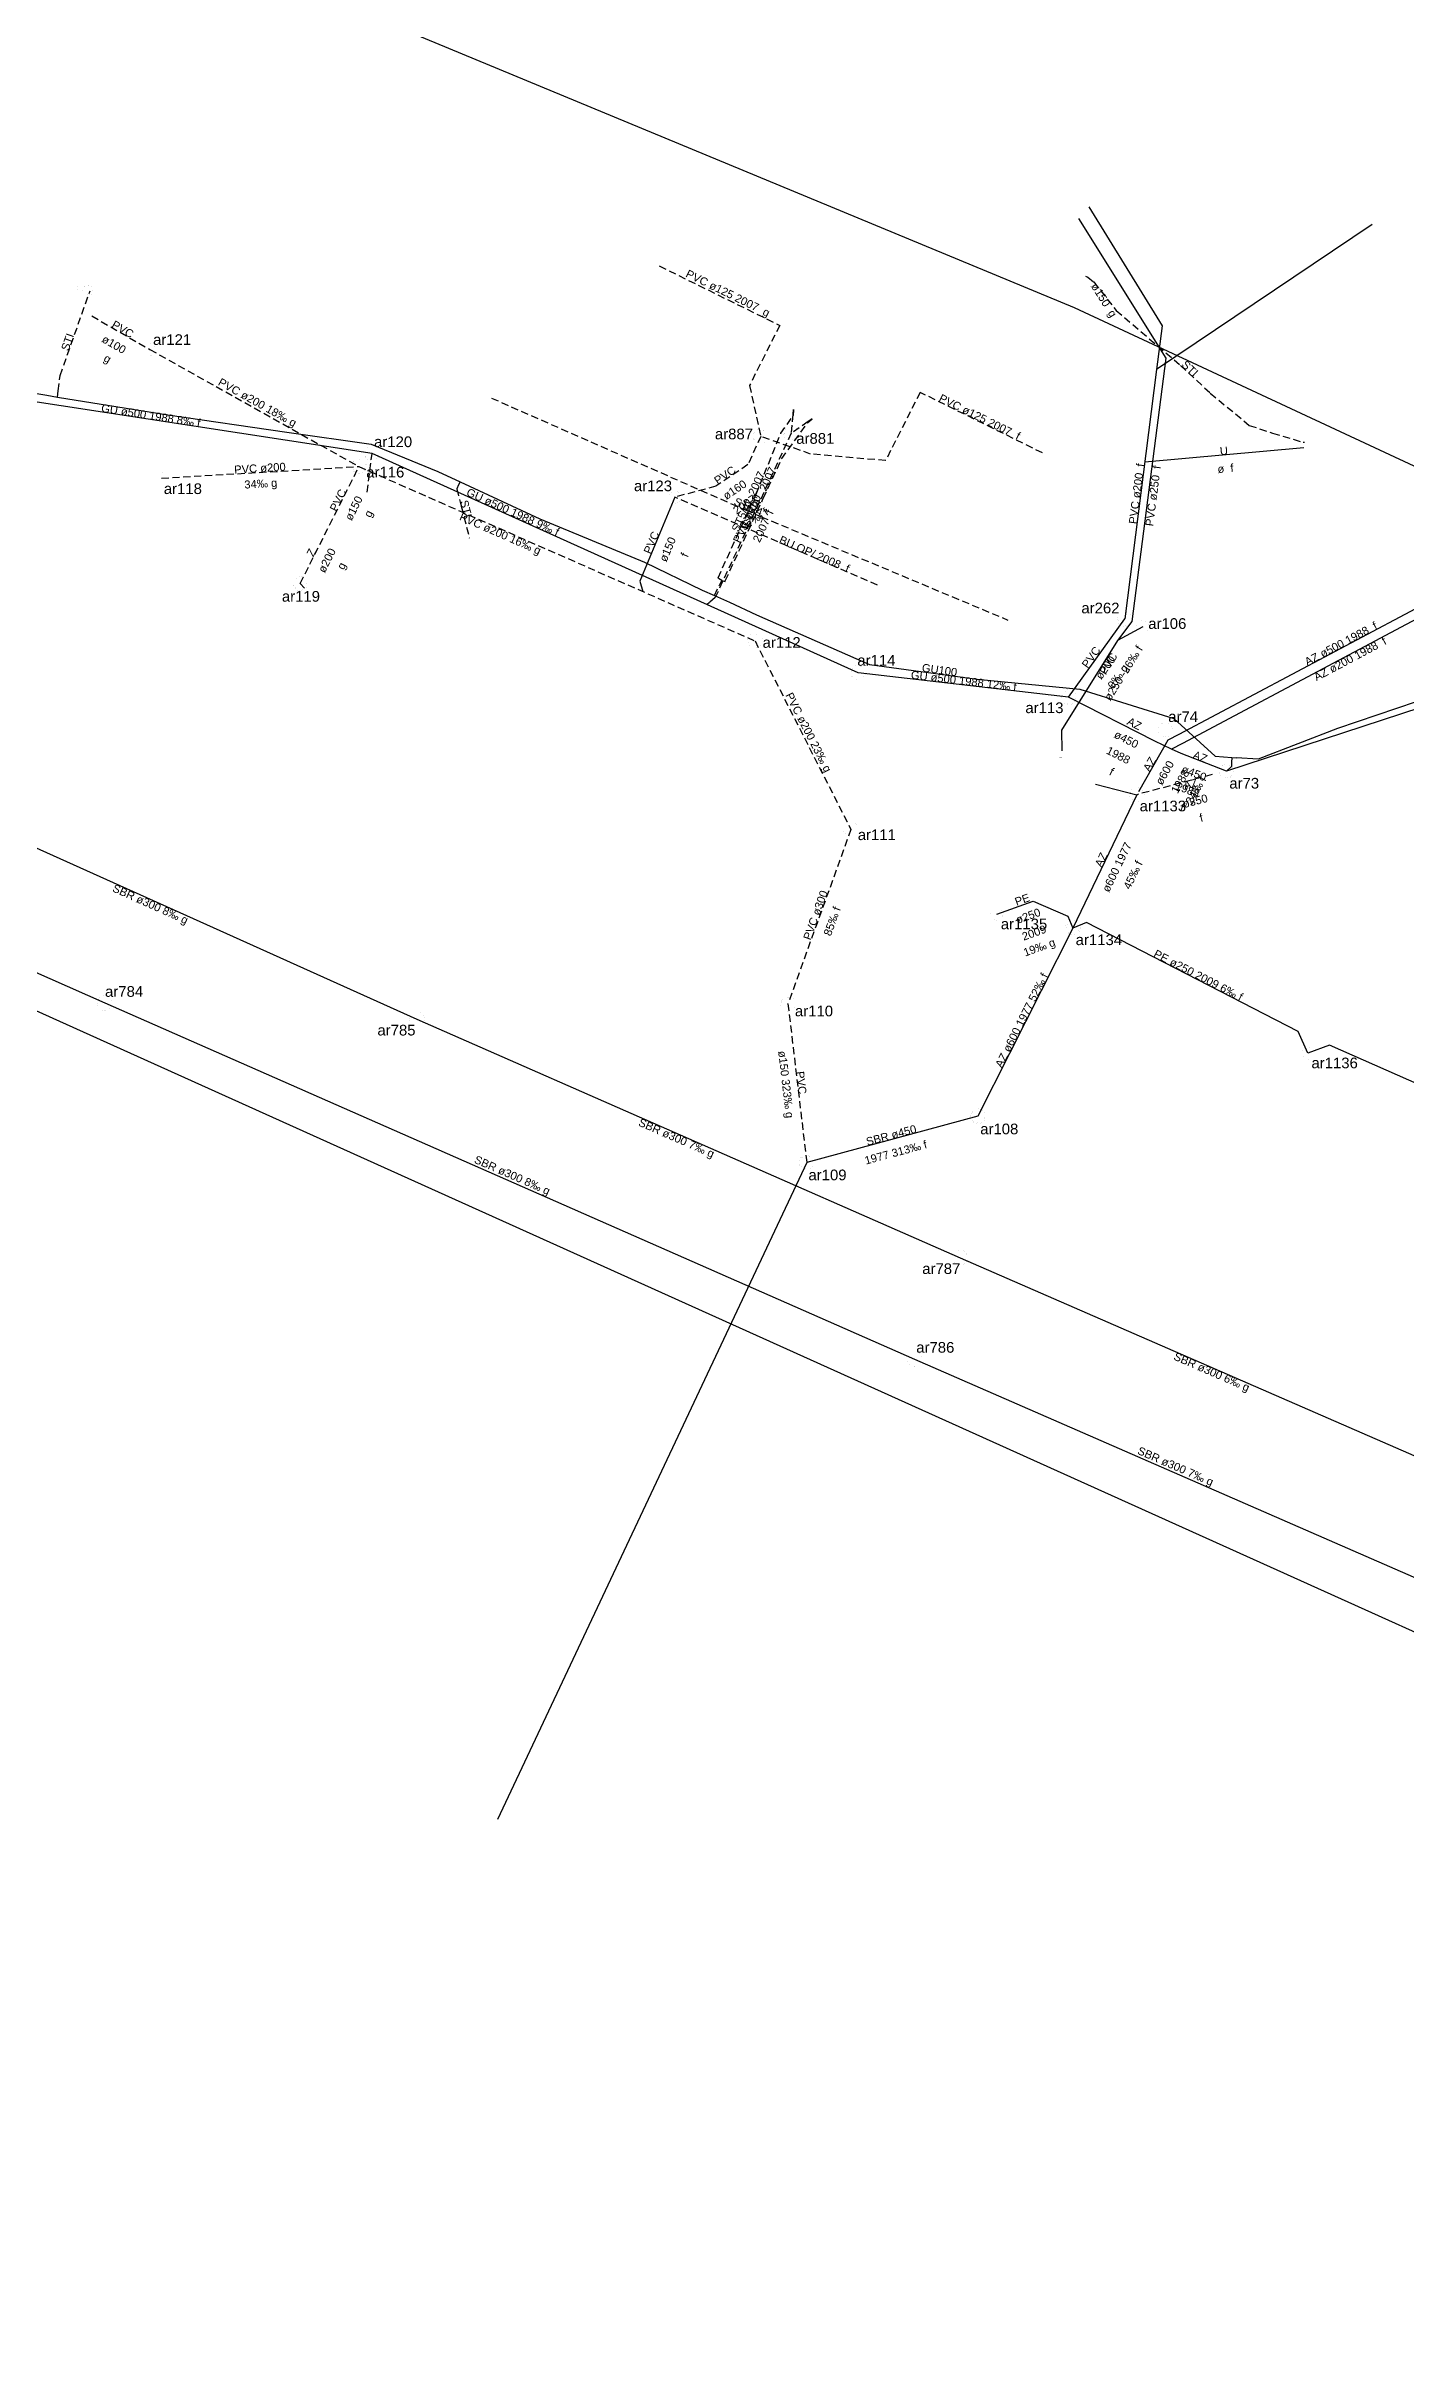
# Model space of a CAD drawing. Header units: metres. Extents: x 2810449 to 2811324, y 1183825 to 1184135.
# Drawn here: x 2810913.1 to 2811006.8, y 1183855.5 to 1184013.5 of the extents above; entities that cross this region are included whole.
import ezdxf

# ---------------------------------------------------------------- set-up
doc = ezdxf.new("R2010")
doc.units = ezdxf.units.M
doc.linetypes.add('DASHED', pattern=[0.75, 0.5, -0.25])
for name, color, linetype in [('Armatur_11', 7, 'Continuous'), ('bew_bauwerk', 7, 'Continuous'), ('bew_bauwerk_text', 7, 'Continuous'), ('bew_leitung', 7, 'Continuous'), ('bew_leitung_text', 7, 'Continuous'), ('Haltung--L-', 7, 'Continuous'), ('Hausanschluss', 7, 'Continuous'), ('Normschacht--T-', 7, 'Continuous'), ('Normschacht--T-_125_4_0', 7, 'Continuous'), ('Normschacht--T-_125_5_0', 7, 'Continuous'), ('Normschacht--T-_125_5_1', 7, 'Continuous'), ('Normschacht--T-_125_7_0', 7, 'Continuous'), ('Normschacht--T-_137_5_0', 7, 'Continuous'), ('Normschacht--T-_137_5_1', 7, 'Continuous'), ('Normschacht--T-_STD', 7, 'Continuous'), ('Normschacht-Nummer--L-', 7, 'Continuous'), ('Vorflutereinlauf--T-', 7, 'Continuous'), ('war_bauwerk', 7, 'Continuous'), ('war_bauwerk_text', 7, 'Continuous'), ('war_leitung', 7, 'Continuous'), ('war_leitung_text', 7, 'Continuous'), ('war_privat_bauwerk', 7, 'DASHED'), ('war_privat_bauwerk_text', 7, 'DASHED'), ('war_privat_leitung', 7, 'DASHED'), ('war_privat_leitung_text', 7, 'DASHED'), ('was-r_bauwerk', 7, 'Continuous'), ('was-r_bauwerk_text', 7, 'Continuous'), ('was-r_leitung', 7, 'Continuous'), ('was-r_leitung_text', 7, 'Continuous'), ('was_bauwerk', 7, 'Continuous'), ('was_bauwerk_text', 7, 'Continuous'), ('was_leitung', 7, 'Continuous'), ('was_leitung_text', 7, 'Continuous'), ('was_privat_bauwerk', 7, 'DASHED'), ('was_privat_bauwerk_text', 7, 'DASHED'), ('was_privat_leitung', 7, 'DASHED'), ('was_privat_leitung_text', 7, 'DASHED'), ('wkn_leitung', 7, 'Continuous'), ('wkn_leitung_text', 7, 'Continuous'), ('wkn_privat_bauwerk', 7, 'DASHED'), ('wkn_privat_bauwerk_text', 7, 'DASHED'), ('wkn_privat_leitung', 7, 'DASHED'), ('wkn_privat_leitung_text', 7, 'DASHED')]:
    doc.layers.add(name, color=color, linetype=linetype)
doc.layers.add('Projektgrenze', color=7, linetype='Continuous', true_color=0xff6347)
doc.styles.get("Standard").update_dxf_attribs({"font": 'simplex.shx'})

# ---------------------------------------------------------------- blocks, each defined once
blk = doc.blocks.new('Vorflutereinlauf--T-')
at = {"layer": 'Vorflutereinlauf--T-', "color": 6, "linetype": 'Continuous', "true_color": 0xff00ff, "const_width": 0.001}
blk.add_lwpolyline([(0.286, 0.06), (0.286, 0.382), (0.478, 0.382), (0.478, -0.382), (0.286, -0.382), (0.286, -0.058), (-0.478, -0.058), (-0.478, 0.06), (0.286, 0.06)], dxfattribs=at)
blk = doc.blocks.new('Normschacht--T-_137_5_0')
at = {"layer": 'Normschacht--T-_137_5_0', "color": 163, "linetype": 'Continuous', "true_color": 0x7e7ebd, "const_width": 0.001}
blk.add_lwpolyline([(0.419, -0.001), (0.416, -0.057), (0.405, -0.112), (0.386, -0.163), (0.361, -0.212), (0.331, -0.256), (0.296, -0.297), (0.256, -0.332), (0.211, -0.362), (0.163, -0.387), (0.111, -0.405), (0.056, -0.416), (0, -0.42), (-0.056, -0.416), (-0.111, -0.405), (-0.163, -0.386), (-0.212, -0.361), (-0.256, -0.332), (-0.296, -0.297), (-0.331, -0.256), (-0.361, -0.212), (-0.386, -0.163), (-0.405, -0.111), (-0.416, -0.057), (-0.419, 0), (-0.416, 0.056), (-0.405, 0.111), (-0.386, 0.163), (-0.361, 0.211), (-0.331, 0.255), (-0.296, 0.295), (-0.256, 0.331), (-0.211, 0.361), (-0.163, 0.385), (-0.111, 0.404), (-0.057, 0.415), (0, 0.419), (0.056, 0.415), (0.111, 0.404), (0.163, 0.386), (0.212, 0.361), (0.256, 0.331), (0.296, 0.296), (0.332, 0.255), (0.362, 0.211), (0.386, 0.163), (0.405, 0.111), (0.416, 0.056), (0.419, -0.001)], dxfattribs=at)
blk = doc.blocks.new('Normschacht--T-_125_7_0')
at = {"layer": 'Normschacht--T-_125_7_0', "color": 23, "linetype": 'Continuous', "true_color": 0xbd7e7e, "const_width": 0.001}
for points in [[(0.512, 0.002), (0.507, -0.068), (0.494, -0.135), (0.472, -0.198), (0.441, -0.257), (0.404, -0.312), (0.361, -0.361), (0.312, -0.404), (0.258, -0.441), (0.199, -0.471), (0.136, -0.493), (0.069, -0.507), (0.001, -0.511), (-0.069, -0.507), (-0.136, -0.494), (-0.199, -0.471), (-0.258, -0.441), (-0.312, -0.404), (-0.362, -0.361), (-0.405, -0.312), (-0.442, -0.257), (-0.472, -0.198), (-0.494, -0.135), (-0.508, -0.068), (-0.512, 0.002), (-0.508, 0.07), (-0.494, 0.136), (-0.472, 0.2), (-0.442, 0.259), (-0.405, 0.313), (-0.362, 0.362), (-0.312, 0.405), (-0.258, 0.442), (-0.199, 0.473), (-0.136, 0.494), (-0.069, 0.508), (0.001, 0.513), (0.069, 0.508), (0.136, 0.494), (0.199, 0.473), (0.258, 0.442), (0.312, 0.405), (0.361, 0.362), (0.404, 0.313), (0.441, 0.259), (0.472, 0.2), (0.493, 0.136), (0.508, 0.07), (0.512, 0.002)], [(0.459, 0.002), (0.455, 0.063), (0.444, 0.123), (0.423, 0.179), (0.396, 0.232), (0.363, 0.281), (0.324, 0.325), (0.28, 0.364), (0.231, 0.396), (0.178, 0.424), (0.122, 0.445), (0.062, 0.456), (0.001, 0.46), (-0.061, 0.456), (-0.122, 0.444), (-0.179, 0.424), (-0.232, 0.396), (-0.281, 0.364), (-0.325, 0.325), (-0.363, 0.281), (-0.396, 0.232), (-0.424, 0.179), (-0.444, 0.122), (-0.456, 0.063), (-0.46, 0.002), (-0.456, -0.06), (-0.444, -0.121), (-0.424, -0.178), (-0.396, -0.231), (-0.364, -0.28), (-0.325, -0.324), (-0.281, -0.363), (-0.232, -0.396), (-0.178, -0.423), (-0.122, -0.443), (-0.061, -0.455), (0.001, -0.459), (0.062, -0.455), (0.122, -0.443), (0.178, -0.423), (0.231, -0.395), (0.28, -0.362), (0.324, -0.324), (0.363, -0.28), (0.396, -0.231), (0.423, -0.178), (0.443, -0.121), (0.455, -0.06), (0.459, 0.002)]]:
    blk.add_lwpolyline(points, dxfattribs=at)
blk = doc.blocks.new('Normschacht--T-_125_4_0')
at = {"layer": 'Normschacht--T-_125_4_0', "color": 203, "linetype": 'Continuous', "true_color": 0xad7ebd, "const_width": 0.001}
for points in [[(0.512, 0.002), (0.507, -0.068), (0.494, -0.135), (0.472, -0.198), (0.441, -0.257), (0.404, -0.312), (0.361, -0.361), (0.312, -0.404), (0.258, -0.441), (0.199, -0.471), (0.136, -0.493), (0.069, -0.507), (0.001, -0.511), (-0.069, -0.507), (-0.136, -0.494), (-0.199, -0.471), (-0.258, -0.441), (-0.312, -0.404), (-0.362, -0.361), (-0.405, -0.312), (-0.442, -0.257), (-0.472, -0.198), (-0.494, -0.135), (-0.508, -0.068), (-0.512, 0.002), (-0.508, 0.07), (-0.494, 0.136), (-0.472, 0.2), (-0.442, 0.259), (-0.405, 0.313), (-0.362, 0.362), (-0.312, 0.405), (-0.258, 0.442), (-0.199, 0.473), (-0.136, 0.494), (-0.069, 0.508), (0.001, 0.513), (0.069, 0.508), (0.136, 0.494), (0.199, 0.473), (0.258, 0.442), (0.312, 0.405), (0.361, 0.362), (0.404, 0.313), (0.441, 0.259), (0.472, 0.2), (0.493, 0.136), (0.508, 0.07), (0.512, 0.002)], [(0.459, 0.002), (0.455, 0.063), (0.444, 0.123), (0.423, 0.179), (0.396, 0.232), (0.363, 0.281), (0.324, 0.325), (0.28, 0.364), (0.231, 0.396), (0.178, 0.424), (0.122, 0.445), (0.062, 0.456), (0.001, 0.46), (-0.061, 0.456), (-0.122, 0.444), (-0.179, 0.424), (-0.232, 0.396), (-0.281, 0.364), (-0.325, 0.325), (-0.363, 0.281), (-0.396, 0.232), (-0.424, 0.179), (-0.444, 0.122), (-0.456, 0.063), (-0.46, 0.002), (-0.456, -0.06), (-0.444, -0.121), (-0.424, -0.178), (-0.396, -0.231), (-0.364, -0.28), (-0.325, -0.324), (-0.281, -0.363), (-0.232, -0.396), (-0.178, -0.423), (-0.122, -0.443), (-0.061, -0.455), (0.001, -0.459), (0.062, -0.455), (0.122, -0.443), (0.178, -0.423), (0.231, -0.395), (0.28, -0.362), (0.324, -0.324), (0.363, -0.28), (0.396, -0.231), (0.423, -0.178), (0.443, -0.121), (0.455, -0.06), (0.459, 0.002)]]:
    blk.add_lwpolyline(points, dxfattribs=at)
blk = doc.blocks.new('Normschacht--T-_125_5_0')
at = {"layer": 'Normschacht--T-_125_5_0', "color": 163, "linetype": 'Continuous', "true_color": 0x7e7ebd, "const_width": 0.001}
for points in [[(0.512, 0.002), (0.507, -0.068), (0.494, -0.135), (0.472, -0.198), (0.441, -0.257), (0.404, -0.312), (0.361, -0.361), (0.312, -0.404), (0.258, -0.441), (0.199, -0.471), (0.136, -0.493), (0.069, -0.507), (0.001, -0.511), (-0.069, -0.507), (-0.136, -0.494), (-0.199, -0.471), (-0.258, -0.441), (-0.312, -0.404), (-0.362, -0.361), (-0.405, -0.312), (-0.442, -0.257), (-0.472, -0.198), (-0.494, -0.135), (-0.508, -0.068), (-0.512, 0.002), (-0.508, 0.07), (-0.494, 0.136), (-0.472, 0.2), (-0.442, 0.259), (-0.405, 0.313), (-0.362, 0.362), (-0.312, 0.405), (-0.258, 0.442), (-0.199, 0.473), (-0.136, 0.494), (-0.069, 0.508), (0.001, 0.513), (0.069, 0.508), (0.136, 0.494), (0.199, 0.473), (0.258, 0.442), (0.312, 0.405), (0.361, 0.362), (0.404, 0.313), (0.441, 0.259), (0.472, 0.2), (0.493, 0.136), (0.508, 0.07), (0.512, 0.002)], [(0.459, 0.002), (0.455, 0.063), (0.444, 0.123), (0.423, 0.179), (0.396, 0.232), (0.363, 0.281), (0.324, 0.325), (0.28, 0.364), (0.231, 0.396), (0.178, 0.424), (0.122, 0.445), (0.062, 0.456), (0.001, 0.46), (-0.061, 0.456), (-0.122, 0.444), (-0.179, 0.424), (-0.232, 0.396), (-0.281, 0.364), (-0.325, 0.325), (-0.363, 0.281), (-0.396, 0.232), (-0.424, 0.179), (-0.444, 0.122), (-0.456, 0.063), (-0.46, 0.002), (-0.456, -0.06), (-0.444, -0.121), (-0.424, -0.178), (-0.396, -0.231), (-0.364, -0.28), (-0.325, -0.324), (-0.281, -0.363), (-0.232, -0.396), (-0.178, -0.423), (-0.122, -0.443), (-0.061, -0.455), (0.001, -0.459), (0.062, -0.455), (0.122, -0.443), (0.178, -0.423), (0.231, -0.395), (0.28, -0.362), (0.324, -0.324), (0.363, -0.28), (0.396, -0.231), (0.423, -0.178), (0.443, -0.121), (0.455, -0.06), (0.459, 0.002)]]:
    blk.add_lwpolyline(points, dxfattribs=at)
blk = doc.blocks.new('Normschacht--T-_125_5_1')
at = {"layer": 'Normschacht--T-_125_5_1', "color": 5, "linetype": 'Continuous', "true_color": 0x0000ff, "const_width": 0.001}
for points in [[(0.512, 0.002), (0.507, -0.068), (0.494, -0.135), (0.472, -0.198), (0.441, -0.257), (0.404, -0.312), (0.361, -0.361), (0.312, -0.404), (0.258, -0.441), (0.199, -0.471), (0.136, -0.493), (0.069, -0.507), (0.001, -0.511), (-0.069, -0.507), (-0.136, -0.494), (-0.199, -0.471), (-0.258, -0.441), (-0.312, -0.404), (-0.362, -0.361), (-0.405, -0.312), (-0.442, -0.257), (-0.472, -0.198), (-0.494, -0.135), (-0.508, -0.068), (-0.512, 0.002), (-0.508, 0.07), (-0.494, 0.136), (-0.472, 0.2), (-0.442, 0.259), (-0.405, 0.313), (-0.362, 0.362), (-0.312, 0.405), (-0.258, 0.442), (-0.199, 0.473), (-0.136, 0.494), (-0.069, 0.508), (0.001, 0.513), (0.069, 0.508), (0.136, 0.494), (0.199, 0.473), (0.258, 0.442), (0.312, 0.405), (0.361, 0.362), (0.404, 0.313), (0.441, 0.259), (0.472, 0.2), (0.493, 0.136), (0.508, 0.07), (0.512, 0.002)], [(0.459, 0.002), (0.455, 0.063), (0.444, 0.123), (0.423, 0.179), (0.396, 0.232), (0.363, 0.281), (0.324, 0.325), (0.28, 0.364), (0.231, 0.396), (0.178, 0.424), (0.122, 0.445), (0.062, 0.456), (0.001, 0.46), (-0.061, 0.456), (-0.122, 0.444), (-0.179, 0.424), (-0.232, 0.396), (-0.281, 0.364), (-0.325, 0.325), (-0.363, 0.281), (-0.396, 0.232), (-0.424, 0.179), (-0.444, 0.122), (-0.456, 0.063), (-0.46, 0.002), (-0.456, -0.06), (-0.444, -0.121), (-0.424, -0.178), (-0.396, -0.231), (-0.364, -0.28), (-0.325, -0.324), (-0.281, -0.363), (-0.232, -0.396), (-0.178, -0.423), (-0.122, -0.443), (-0.061, -0.455), (0.001, -0.459), (0.062, -0.455), (0.122, -0.443), (0.178, -0.423), (0.231, -0.395), (0.28, -0.362), (0.324, -0.324), (0.363, -0.28), (0.396, -0.231), (0.423, -0.178), (0.443, -0.121), (0.455, -0.06), (0.459, 0.002)]]:
    blk.add_lwpolyline(points, dxfattribs=at)
blk = doc.blocks.new('Normschacht--T-_137_5_1')
at = {"layer": 'Normschacht--T-_137_5_1', "color": 5, "linetype": 'Continuous', "true_color": 0x0000ff, "const_width": 0.001}
blk.add_lwpolyline([(0.419, -0.001), (0.416, -0.057), (0.405, -0.112), (0.386, -0.163), (0.361, -0.212), (0.331, -0.256), (0.296, -0.297), (0.256, -0.332), (0.211, -0.362), (0.163, -0.387), (0.111, -0.405), (0.056, -0.416), (0, -0.42), (-0.056, -0.416), (-0.111, -0.405), (-0.163, -0.386), (-0.212, -0.361), (-0.256, -0.332), (-0.296, -0.297), (-0.331, -0.256), (-0.361, -0.212), (-0.386, -0.163), (-0.405, -0.111), (-0.416, -0.057), (-0.419, 0), (-0.416, 0.056), (-0.405, 0.111), (-0.386, 0.163), (-0.361, 0.211), (-0.331, 0.255), (-0.296, 0.295), (-0.256, 0.331), (-0.211, 0.361), (-0.163, 0.385), (-0.111, 0.404), (-0.057, 0.415), (0, 0.419), (0.056, 0.415), (0.111, 0.404), (0.163, 0.386), (0.212, 0.361), (0.256, 0.331), (0.296, 0.296), (0.332, 0.255), (0.362, 0.211), (0.386, 0.163), (0.405, 0.111), (0.416, 0.056), (0.419, -0.001)], dxfattribs=at)
blk = doc.blocks.new('Normschacht--T-_STD')
at = {"layer": 'Normschacht--T-_STD', "color": 80, "linetype": 'Continuous', "true_color": 0x3fff00, "const_width": 0.001}
blk.add_lwpolyline([(0.524, -0.001), (0.519, -0.071), (0.506, -0.139), (0.483, -0.204), (0.452, -0.265), (0.414, -0.32), (0.37, -0.371), (0.32, -0.414), (0.264, -0.452), (0.204, -0.483), (0.139, -0.506), (0.071, -0.52), (0, -0.524), (-0.071, -0.52), (-0.139, -0.506), (-0.203, -0.483), (-0.264, -0.452), (-0.319, -0.414), (-0.37, -0.371), (-0.414, -0.32), (-0.451, -0.265), (-0.483, -0.204), (-0.506, -0.139), (-0.519, -0.071), (-0.524, -0.001), (-0.519, 0.07), (-0.506, 0.138), (-0.483, 0.203), (-0.451, 0.264), (-0.414, 0.319), (-0.37, 0.369), (-0.319, 0.413), (-0.264, 0.451), (-0.203, 0.482), (-0.139, 0.505), (-0.071, 0.519), (0, 0.523), (0.071, 0.519), (0.139, 0.505), (0.204, 0.482), (0.264, 0.451), (0.32, 0.413), (0.37, 0.369), (0.414, 0.319), (0.452, 0.264), (0.483, 0.203), (0.506, 0.138), (0.519, 0.07), (0.524, -0.001)], dxfattribs=at)
blk = doc.blocks.new('Hausanschluss')
at = {"layer": 'Hausanschluss', "color": 160, "linetype": 'Continuous', "true_color": 0x003fff, "const_width": 0.001}
blk.add_lwpolyline([(0.024, 0), (0.024, -0.003), (0.023, -0.006), (0.022, -0.009), (0.021, -0.012), (0.019, -0.015), (0.017, -0.017), (0.015, -0.019), (0.012, -0.021), (0.009, -0.022), (0.006, -0.023), (0.003, -0.024), (0, -0.024), (-0.003, -0.024), (-0.006, -0.023), (-0.009, -0.022), (-0.012, -0.021), (-0.015, -0.019), (-0.017, -0.017), (-0.019, -0.015), (-0.021, -0.012), (-0.022, -0.009), (-0.023, -0.006), (-0.024, -0.003), (-0.024, 0), (-0.024, 0.003), (-0.023, 0.006), (-0.022, 0.009), (-0.021, 0.012), (-0.019, 0.015), (-0.017, 0.017), (-0.015, 0.019), (-0.012, 0.021), (-0.009, 0.022), (-0.006, 0.023), (-0.003, 0.024), (0, 0.024), (0.003, 0.024), (0.006, 0.023), (0.009, 0.022), (0.012, 0.021), (0.015, 0.019), (0.017, 0.017), (0.019, 0.015), (0.021, 0.012), (0.022, 0.009), (0.023, 0.006), (0.024, 0.003), (0.024, 0)], dxfattribs=at)
blk = doc.blocks.new('Armatur_11')
at = {"layer": 'Armatur_11', "color": 160, "linetype": 'Continuous', "true_color": 0x003fff, "const_width": 0.001}
for points in [[(0.377, 0.129), (0.374, 0.078), (0.364, 0.031), (0.348, -0.017), (0.325, -0.061), (0.299, -0.101), (0.267, -0.136), (0.231, -0.168), (0.19, -0.194), (0.146, -0.217), (0.1, -0.233), (0.051, -0.243), (-0.001, -0.246), (-0.052, -0.243), (-0.1, -0.233), (-0.148, -0.217), (-0.191, -0.194), (-0.232, -0.168), (-0.267, -0.136), (-0.299, -0.101), (-0.325, -0.061), (-0.348, -0.017), (-0.364, 0.031), (-0.374, 0.078), (-0.377, 0.129), (-0.374, 0.181), (-0.364, 0.231), (-0.348, 0.277), (-0.325, 0.321), (-0.299, 0.361), (-0.267, 0.397), (-0.232, 0.429), (-0.191, 0.455), (-0.148, 0.479), (-0.1, 0.495), (-0.052, 0.505), (-0.001, 0.508), (0.051, 0.505), (0.1, 0.495), (0.146, 0.479), (0.19, 0.455), (0.231, 0.429), (0.267, 0.397), (0.299, 0.361), (0.325, 0.321), (0.348, 0.277), (0.364, 0.231), (0.374, 0.181), (0.377, 0.129)], [(0.316, 0.129), (0.313, 0.173), (0.305, 0.213), (0.291, 0.252), (0.273, 0.289), (0.249, 0.323), (0.223, 0.354), (0.193, 0.38), (0.158, 0.403), (0.122, 0.422), (0.083, 0.435), (0.042, 0.444), (-0.001, 0.447), (-0.044, 0.444), (-0.084, 0.435), (-0.123, 0.422), (-0.161, 0.403), (-0.194, 0.38), (-0.223, 0.354), (-0.251, 0.323), (-0.273, 0.289), (-0.291, 0.252), (-0.305, 0.213), (-0.313, 0.173), (-0.316, 0.129), (-0.313, 0.087), (-0.304, 0.047), (-0.291, 0.007), (-0.273, -0.03), (-0.251, -0.064), (-0.223, -0.093), (-0.194, -0.12), (-0.161, -0.142), (-0.123, -0.161), (-0.084, -0.174), (-0.044, -0.183), (-0.001, -0.186), (0.042, -0.183), (0.083, -0.174), (0.122, -0.161), (0.158, -0.142), (0.193, -0.12), (0.223, -0.093), (0.249, -0.064), (0.273, -0.03), (0.291, 0.007), (0.304, 0.047), (0.313, 0.087), (0.316, 0.129)], [(-0.122, 0.886), (0.096, 0.886), (0.096, 1.051), (0.157, 1.051), (0.157, 0.637), (0.096, 0.637), (0.096, 0.825), (-0.122, 0.825), (-0.122, 0.637), (-0.183, 0.637), (-0.183, 1.051), (-0.122, 1.051), (-0.122, 0.886)]]:
    blk.add_lwpolyline(points, dxfattribs=at)

msp = doc.modelspace()

# ---------------------------------------------------------------- linework, layer by layer
at = {"layer": 'bew_leitung', "color": 92}
for points in [[(2810862.82, 1183971.6), (2810917.16, 1183947.57)], [(2810902.77, 1183962.59), (2810938.66, 1183946.45)], [(2810917.16, 1183947.57), (2810972.98, 1183923.01)], [(2810938.66, 1183946.45), (2810976.12, 1183930)], [(2810976.12, 1183930), (2811011.66, 1183914.52)], [(2810972.98, 1183923.01), (2811008.61, 1183907.46)]]:
    msp.add_lwpolyline(points, dxfattribs=at)
at = {"layer": 'Projektgrenze', "color": 0}
msp.add_lwpolyline([(2810448.63, 1183982.7), (2810543.93, 1184046.77), (2810623.55, 1184078.88), (2810745.85, 1184080.1), (2810873.25, 1184041.41), (2810983.98, 1183995.5), (2811151.99, 1183917.19), (2811241.68, 1183900.25), (2811294.33, 1183900.52), (2811288.51, 1183855.54), (2811198.29, 1183859.51), (2811105.16, 1183873.53), (2811032.93, 1183892.71), (2810794.01, 1184000.4), (2810706.17, 1184019.31), (2810619.65, 1184012.97), (2810552.21, 1183998.97), (2810497.3, 1183990.7), (2810476.6, 1183986.4)], close=True, dxfattribs=at)
at = {"layer": 'war_leitung', "color": 171, "true_color": 0x8282ff}
for points in [[(2810984.28, 1184001.63), (2810990.29, 1183992.01)], [(2810990.29, 1183992.01), (2810987.95, 1183973.85)], [(2810987.95, 1183973.85), (2810986.97, 1183972.54), (2810983.11, 1183966.38), (2810983.12, 1183964.94)], [(2810988.7, 1183973.5), (2810986.97, 1183972.54)]]:
    msp.add_lwpolyline(points, dxfattribs=at)
at = {"layer": 'war_leitung', "color": 160, "true_color": 0x0048ff}
for points in [[(2810956.46, 1183982.43), (2810954.03, 1183976.64), (2810954.25, 1183975.92)], [(2811014.55, 1183978.48), (2810991.2, 1183966.06), (2810990.42, 1183965.67)], [(2810990.42, 1183965.67), (2810988.41, 1183962.11)], [(2810988.29, 1183961.92), (2810983.88, 1183952.73)], [(2810985.45, 1183962.65), (2810988.29, 1183961.92)], [(2810978.65, 1183953.69), (2810981.15, 1183954.59), (2810983.55, 1183953.55), (2810983.88, 1183952.73)], [(2810983.88, 1183952.73), (2810977.34, 1183939.76)], [(2811000.09, 1183944.11), (2810999.42, 1183945.61), (2810984.82, 1183953.11), (2810983.88, 1183952.73)], [(2811021.54, 1183934.55), (2811021.1, 1183936.05), (2811001.58, 1183944.65), (2811000.09, 1183944.11)], [(2810977.34, 1183939.76), (2810965.54, 1183936.58)], [(2810965.54, 1183936.58), (2810944.22, 1183891.28)]]:
    msp.add_lwpolyline(points, dxfattribs=at)
at = {"layer": 'war_privat_leitung', "color": 160, "true_color": 0x0048ff}
for points in [[(2810955.38, 1183998.37), (2810963.68, 1183994.27), (2810961.6, 1183990.13), (2810962.37, 1183986.62)], [(2810916.27, 1183994.92), (2810920.26, 1183992.61)], [(2810920.26, 1183992.61), (2810934.68, 1183984.54)], [(2810981.79, 1183985.48), (2810973.36, 1183989.65), (2810970.98, 1183984.95), (2810965.81, 1183985.4), (2810962.37, 1183986.62)], [(2810962.37, 1183986.62), (2810961.49, 1183984.67), (2810959.28, 1183983.18), (2810956.46, 1183982.43)], [(2810921.07, 1183983.74), (2810934.68, 1183984.54)], [(2810932.66, 1183980.51), (2810934.68, 1183984.54)], [(2810934.68, 1183984.54), (2810961.98, 1183972.52)], [(2810970.42, 1183976.37), (2810956.46, 1183982.43)], [(2810930.63, 1183976.48), (2810932.66, 1183980.51)], [(2810930.93, 1183976.16), (2810930.63, 1183976.48)], [(2810961.98, 1183972.52), (2810968.59, 1183959.53)], [(2810993.48, 1183963.31), (2810988.29, 1183961.92)], [(2810968.59, 1183959.53), (2810964.25, 1183947.51)], [(2810964.25, 1183947.51), (2810965.54, 1183936.58)]]:
    msp.add_lwpolyline(points, dxfattribs=at)
at = {"layer": 'was-r_leitung', "color": 202, "true_color": 0xa900e6}
for points in [[(2810935.58, 1183985.43), (2810905, 1183990.12)], [(2811040.05, 1183978.48), (2810994.47, 1183963.54)], [(2810983.59, 1183968.64), (2810969.08, 1183970.33)], [(2810990.69, 1183965.06), (2810989.54, 1183965.61), (2810983.59, 1183968.64)], [(2810994.47, 1183963.54), (2810991.35, 1183964.75), (2810990.69, 1183965.06)]]:
    msp.add_lwpolyline(points, dxfattribs=at)
at = {"layer": 'was-r_leitung', "color": 160, "true_color": 0x0048ff}
msp.add_lwpolyline([(2811015.11, 1183978.04), (2810991.44, 1183965.46), (2810990.69, 1183965.06)], dxfattribs=at)
at = {"layer": 'was_leitung', "color": 11, "true_color": 0xff8282}
for points in [[(2810984.99, 1184002.45), (2810990.03, 1183994.24), (2810989.65, 1183991.22)], [(2811004.52, 1184001.23), (2810989.65, 1183991.22)], [(2810989.65, 1183991.22), (2810987.47, 1183974.04)], [(2810999.8, 1183985.83), (2810988.84, 1183984.84)], [(2810983.59, 1183968.64), (2810987.47, 1183974.04)]]:
    msp.add_lwpolyline(points, dxfattribs=at)
at = {"layer": 'was_leitung', "color": 13}
msp.add_lwpolyline([(2810969.08, 1183970.33), (2810935.58, 1183985.43)], dxfattribs=at)
at = {"layer": 'was_privat_leitung', "color": 13}
for points in [[(2810964.6, 1183988.48), (2810964.58, 1183988.13), (2810964.47, 1183986.83)], [(2810964.47, 1183986.83), (2810959.24, 1183975.52), (2810958.83, 1183975.16), (2810958.68, 1183975.02)], [(2810965.92, 1183987.82), (2810965.65, 1183987.64), (2810964.47, 1183986.83)], [(2810935.25, 1183982.78), (2810935.58, 1183985.43)]]:
    msp.add_lwpolyline(points, dxfattribs=at)
at = {"layer": 'wkn_leitung', "color": 3}
for points in [[(2810859.39, 1184010.79), (2810860.08, 1184010.5), (2810864.31, 1184008.44), (2810874.7, 1184003.9), (2810885.26, 1183999.23), (2810897.68, 1183993.79), (2810905.18, 1183990.77), (2810908.24, 1183990.27), (2810913.17, 1183989.45), (2810913.91, 1183989.33), (2810921.51, 1183988.11), (2810929.71, 1183986.9), (2810935.52, 1183986.08), (2810940.12, 1183984.2), (2810941.65, 1183983.49), (2810947.14, 1183980.94), (2810954.36, 1183977.96)], [(2811039.13, 1183979.33), (2811038.96, 1183979.11), (2811038.41, 1183978.39), (2811033.19, 1183976.81), (2811024.28, 1183973.47), (2811018.12, 1183971.61), (2811007.55, 1183968.33), (2811002.12, 1183966.48), (2810996.65, 1183964.37), (2810995.16, 1183964.46)], [(2810954.36, 1183977.96), (2810958.34, 1183976.02), (2810959.19, 1183975.65), (2810960.21, 1183975.19), (2810962.07, 1183974.31), (2810969.87, 1183970.9), (2810977.29, 1183969.88), (2810984.37, 1183969.19), (2810990.84, 1183967.18), (2810993.69, 1183964.58), (2810994.84, 1183964.49), (2810995.16, 1183964.46)]]:
    msp.add_lwpolyline(points, dxfattribs=at)
at = {"layer": 'wkn_privat_leitung', "color": 3}
for points in [[(2810913.91, 1183989.33), (2810913.96, 1183989.76), (2810914.08, 1183990.81), (2810916.15, 1183996.66)], [(2810984.75, 1183997.66), (2810984.92, 1183997.59), (2810985.33, 1183997.26), (2810986.87, 1183995.3), (2810991.31, 1183991.51), (2810993.36, 1183989.6), (2810996.04, 1183987.38), (2810997.64, 1183986.84), (2810999.75, 1183986.22), (2810999.85, 1183986.21)], [(2810943.81, 1183989.26), (2810961.29, 1183981.56), (2810962.41, 1183981.08), (2810979.41, 1183973.96)], [(2810959.19, 1183975.65), (2810959.68, 1183976.69), (2810959.47, 1183976.82), (2810959.43, 1183976.87), (2810962.05, 1183982.63), (2810963.76, 1183986.83), (2810964.63, 1183988.09), (2810964.65, 1183988.43), (2810964.65, 1183988.46)], [(2810959.68, 1183976.69), (2810959.93, 1183976.61), (2810959.93, 1183976.67), (2810962.55, 1183982.35), (2810963.82, 1183985.09), (2810965.61, 1183987.57), (2810965.9, 1183987.81), (2810965.93, 1183987.83)], [(2810941.65, 1183983.49), (2810941.55, 1183983.29), (2810941.42, 1183983), (2810941.73, 1183981.81), (2810942.29, 1183979.6)], [(2810994.84, 1183964.49), (2810994.82, 1183964.15), (2810994.81, 1183963.86), (2810994.47, 1183963.54)]]:
    msp.add_lwpolyline(points, dxfattribs=at)

# ---------------------------------------------------------------- block references
at = {"layer": 'bew_bauwerk', "color": 80, "lineweight": 0}
for p in [(2810917.16, 1183947.57), (2810938.66, 1183946.45), (2810976.12, 1183930), (2810972.98, 1183923.01)]:
    msp.add_blockref('Normschacht--T-_STD', p, dxfattribs=at)
at = {"layer": 'Normschacht--T-', "color": 13, "lineweight": 0}
msp.add_blockref('Normschacht--T-_125_7_0', (2810990.28, 1183966.39), dxfattribs=at)
at = {"layer": 'Vorflutereinlauf--T-', "color": 6, "lineweight": 0, "rotation": 269.6903}
msp.add_blockref('Vorflutereinlauf--T-', (2810983.12, 1183964.94), dxfattribs=at)
at = {"layer": 'war_bauwerk', "color": 173, "lineweight": 0}
msp.add_blockref('Normschacht--T-_137_5_0', (2810988.7, 1183973.5), dxfattribs=at)
at = {"layer": 'war_bauwerk', "color": 5, "lineweight": 0, "rotation": 270}
for p in [(2810988.29, 1183961.92), (2810983.88, 1183952.73), (2810977.34, 1183939.76)]:
    msp.add_blockref('Normschacht--T-_125_5_1', p, dxfattribs=at)
at = {"layer": 'war_bauwerk', "color": 5, "lineweight": 0}
for p in [(2810978.65, 1183953.69), (2811000.09, 1183944.11)]:
    msp.add_blockref('Normschacht--T-_137_5_1', p, dxfattribs=at)
at = {"layer": 'war_privat_bauwerk', "color": 190, "lineweight": 0}
for name, p in [('Normschacht--T-_137_5_0', (2810920.26, 1183992.61)), ('Normschacht--T-_137_5_0', (2810921.07, 1183983.74)), ('Normschacht--T-_125_5_0', (2810934.68, 1183984.54)), ('Normschacht--T-_125_5_0', (2810930.63, 1183976.48)), ('Normschacht--T-_125_5_0', (2810964.25, 1183947.51))]:
    msp.add_blockref(name, p, dxfattribs=at)
at = {"layer": 'war_privat_bauwerk', "color": 5, "lineweight": 0}
msp.add_blockref('Normschacht--T-_137_5_1', (2810956.46, 1183982.43), dxfattribs=at)
at = {"layer": 'war_privat_bauwerk', "color": 190, "lineweight": 0, "rotation": 270}
for p in [(2810961.98, 1183972.52), (2810968.59, 1183959.53)]:
    msp.add_blockref('Normschacht--T-_125_5_0', p, dxfattribs=at)
at = {"layer": 'war_privat_bauwerk', "color": 5, "lineweight": 0, "rotation": 270}
msp.add_blockref('Normschacht--T-_125_5_1', (2810965.54, 1183936.58), dxfattribs=at)
at = {"layer": 'was-r_bauwerk', "color": 203, "lineweight": 0}
for p in [(2810969.08, 1183970.33), (2810983.59, 1183968.64), (2810994.47, 1183963.54)]:
    msp.add_blockref('Normschacht--T-_125_4_0', p, dxfattribs=at)
at = {"layer": 'was_bauwerk', "color": 203, "lineweight": 0}
msp.add_blockref('Normschacht--T-_125_4_0', (2810935.58, 1183985.43), dxfattribs=at)
at = {"layer": 'was_bauwerk', "color": 13, "lineweight": 0}
msp.add_blockref('Normschacht--T-_125_7_0', (2810987.47, 1183974.04), dxfattribs=at)
at = {"layer": 'was_privat_bauwerk', "color": 13, "lineweight": 0}
msp.add_blockref('Normschacht--T-_125_7_0', (2810964.47, 1183986.83), dxfattribs=at)
at = {"layer": 'wkn_leitung', "color": 3, "lineweight": 0}
for p, rotation in [((2810991.31, 1183991.51), 318.2714), ((2810993.36, 1183989.6), 318.6948), ((2810996.04, 1183987.38), 330.8562999999999), ((2810997.64, 1183986.84), 342.4856), ((2810999.75, 1183986.22), 348.9552)]:
    msp.add_blockref('Hausanschluss', p, dxfattribs=dict(at, rotation=rotation))
at = {"layer": 'wkn_privat_bauwerk', "color": 3, "lineweight": 0, "rotation": 70.5132}
msp.add_blockref('Armatur_11', (2810916.15, 1183996.66), dxfattribs=at)
at = {"layer": 'wkn_privat_bauwerk', "color": 173, "lineweight": 0}
msp.add_blockref('Normschacht--T-_125_5_0', (2810962.37, 1183986.62), dxfattribs=at)

# ---------------------------------------------------------------- texts
at = {"layer": 'bew_bauwerk_text', "color": 81, "true_color": 0xa3ff75, "char_height": 0.7353}
for s, insert, attachment_point in [('{\\fArial;ar784}', (2810917.18, 1183947.98), 7), ('{\\fArial;ar785}', (2810938.58, 1183946.06), 3), ('{\\fArial;ar787}', (2810976.13, 1183929.62), 3), ('{\\fArial;ar786}', (2810973.09, 1183923.45), 7)]:
    msp.add_mtext(s, dxfattribs=dict(at, insert=insert, attachment_point=attachment_point))
at = {"layer": 'bew_leitung_text', "color": 115, "true_color": 0x6b946c, "char_height": 0.5515}
for s, insert, attachment_point, rotation in [('{\\fArial;SBR ø300 8‰ g}', (2810920.42, 1183954.63), 2, 335.8045), ('{\\fArial;SBR ø300 7‰ g}', (2810956.68, 1183938.51), 2, 336.2929), ('{\\fArial;SBR ø300 8‰ g}', (2810945.07, 1183935.29), 8, 336.2296), ('{\\fArial;SBR ø300 6‰ g}', (2810993.57, 1183922.39), 2, 336.4595), ('{\\fArial;SBR ø300 7‰ g}', (2810990.79, 1183915.23), 8, 336.4319)]:
    msp.add_mtext(s, dxfattribs=dict(at, insert=insert, attachment_point=attachment_point, rotation=rotation))
at = {"layer": 'Haltung--L-', "color": 5, "true_color": 0x0000ff, "char_height": 0.5515, "attachment_point": 8, "rotation": 33.9924}
for s, insert in [('{\\fArial;2007 }', (2810961.42, 1183981.69)), ('{\\fArial;97‰ f}', (2810962.1, 1183980.67))]:
    msp.add_mtext(s, dxfattribs=dict(at, insert=insert))
at = {"layer": 'Normschacht-Nummer--L-', "color": 1, "true_color": 0xff0000, "insert": (2810990.46, 1183966.92), "char_height": 0.7353, "attachment_point": 7, "rotation": 0.0191}
msp.add_mtext('{\\fArial;ar74}', dxfattribs=at)
at = {"layer": 'war_bauwerk_text', "color": 4, "insert": (2810956.26, 1183982.83), "char_height": 0.7353, "attachment_point": 9}
msp.add_mtext('{\\fArial;ar123}', dxfattribs=at)
at = {"layer": 'war_bauwerk_text', "color": 5, "true_color": 0x0000ff, "insert": (2810989.08, 1183973.34), "char_height": 0.7353, "attachment_point": 7}
msp.add_mtext('{\\fArial;ar106}', dxfattribs=at)
at = {"layer": 'war_leitung_text', "color": 5, "true_color": 0x0000ff, "char_height": 0.5515, "attachment_point": 2}
for s, insert, rotation in [('{\\fArial;PVC ø250  f}', (2810989.14, 1183982.55), 82.6725), ('{\\fArial;PVC }', (2810986.1, 1183971.1), 57.9217), ('{\\fArial;ø250 -26‰ f}', (2810987.13, 1183970.45), 57.9217)]:
    msp.add_mtext(s, dxfattribs=dict(at, insert=insert, rotation=rotation))
at = {"layer": 'war_leitung_text', "color": 4}
for s, insert, char_height, attachment_point, rotation in [('{\\fArial;PVC }', (2810955.1, 1183979.19), 0.5515, 8, 67.2302), ('{\\fArial;ø150 }', (2810956.22, 1183978.72), 0.5515, 8, 67.2302), ('{\\fArial; f}', (2810957.34, 1183978.24), 0.5515, 8, 67.2302), ('{\\fArial;AZ ø500 1988  f}', (2811002.49, 1183972.07), 0.5515, 8, 27.9998), ('{\\fArial;AZ }', (2810989.41, 1183963.89), 0.5515, 8, 60.5398), ('{\\fArial;ø600 }', (2810990.47, 1183963.29), 0.5515, 8, 60.5398), ('{\\fArial;1988 }', (2810991.53, 1183962.69), 0.5515, 8, 60.5398), ('{\\fArial;24‰ f}', (2810992.6, 1183962.09), 0.5515, 8, 60.5398), ('{\\fArial;ø600 1977 }', (2810987.18, 1183956.8), 0.5515, 8, 64.358), ('{\\fArial;AZ }', (2810986.08, 1183957.32), 0.5515, 8, 64.358), ('{\\fArial;45‰ f}', (2810988.28, 1183956.27), 0.5515, 8, 64.358), ('{\\fArial;PE }', (2810980.49, 1183954.43), 0.5515, 8, 19.8116), ('{\\fArial;ø250 }', (2810980.9, 1183953.29), 0.5515, 8, 19.8116), ('{\\fArial;2009 }', (2810981.31, 1183952.14), 0.5515, 8, 19.8116), ('{\\fArial;19‰ g}', (2810981.72, 1183950.99), 0.5515, 8, 19.8116), ('{\\fArial;PE ø250 2009 6‰ f}', (2810992.4, 1183949.22), 0.5515, 8, 332.8064), ('{\\fArial;AZ ø600 1977 52‰ f}', (2810980.61, 1183946.24), 0.5515, 8, 63.2554), ('{\\fArial;1977 313‰ f}', (2810971.75, 1183936.99), 0.5515, 8, 15.0644), ('{\\fArial;SBR ø450 }', (2810971.44, 1183938.17), 0.5515, 8, 15.0644), ('{\\fArial;ar109}', (2810965.66, 1183936.08), 0.7353, 1, 0.0191)]:
    msp.add_mtext(s, dxfattribs=dict(at, insert=insert, char_height=char_height, attachment_point=attachment_point, rotation=rotation))
at = {"layer": 'war_leitung_text', "color": 4, "char_height": 0.7353, "attachment_point": 1}
for s, insert in [('{\\fArial;ar1133}', (2810988.49, 1183961.51)), ('{\\fArial;ar1135}', (2810978.92, 1183953.38)), ('{\\fArial;ar1134}', (2810984.08, 1183952.29)), ('{\\fArial;ar1136}', (2811000.33, 1183943.8)), ('{\\fArial;ar108}', (2810977.5, 1183939.25))]:
    msp.add_mtext(s, dxfattribs=dict(at, insert=insert))
at = {"layer": 'war_privat_bauwerk_text', "color": 4, "char_height": 0.7353}
for s, insert, attachment_point in [('{\\fArial;ar121}', (2810920.49, 1183992.91), 7), ('{\\fArial;ar116}', (2810935.18, 1183984.52), 1), ('{\\fArial;ar118}', (2810921.23, 1183983.38), 1), ('{\\fArial;ar119}', (2810930.68, 1183975.96), 2), ('{\\fArial;ar112}', (2810962.5, 1183972.41), 4), ('{\\fArial;ar111}', (2810969.06, 1183959.53), 1), ('{\\fArial;ar110}', (2810964.73, 1183947.38), 1)]:
    msp.add_mtext(s, dxfattribs=dict(at, insert=insert, attachment_point=attachment_point))
at = {"layer": 'war_privat_leitung_text', "color": 4, "char_height": 0.5515}
for s, insert, attachment_point, rotation in [('{\\fArial;PVC ø125 2007  g}', (2810959.92, 1183996.09), 8, 333.7043), ('{\\fArial;ø100 }', (2810917.65, 1183992.71), 8, 329.9208), ('{\\fArial;PVC }', (2810918.26, 1183993.76), 8, 329.9208), ('{\\fArial; g}', (2810917.04, 1183991.65), 8, 329.9208), ('{\\fArial;PVC ø200 18‰ g}', (2810927.47, 1183988.57), 8, 330.7953), ('{\\fArial;PVC ø125 2007  f}', (2810977.33, 1183987.7), 8, 333.6786), ('{\\fArial;PVC ø200 }', (2810927.87, 1183984.14), 8, 3.413), ('{\\fArial;PVC }', (2810960.06, 1183983.71), 8, 33.9924), ('{\\fArial;34‰ g}', (2810927.94, 1183982.92), 8, 3.413), ('{\\fArial;PVC }', (2810933.49, 1183982.09), 8, 63.3965), ('{\\fArial;ø150 }', (2810934.58, 1183981.54), 8, 63.3965), ('{\\fArial;ø160 }', (2810960.74, 1183982.7), 8, 33.9924), ('{\\fArial; g}', (2810935.67, 1183981), 8, 63.3965), ('{\\fArial;PVC ø200 16‰ g}', (2810944.54, 1183980.17), 2, 336.2302), ('{\\fArial;BU OP/ 2008  f}', (2810965.96, 1183978.25), 8, 336.5384), ('{\\fArial;Z }', (2810931.64, 1183978.49), 8, 63.2554), ('{\\fArial;ø200 }', (2810932.73, 1183977.94), 8, 63.2554), ('{\\fArial; g}', (2810933.82, 1183977.4), 8, 63.2554), ('{\\fArial;PVC ø200 23‰ g}', (2810965.28, 1183966.02), 8, 297.0012), ('{\\fArial;ø350 }', (2810992.24, 1183961.75), 2, 14.9813), ('{\\fArial;AZ }', (2810991.93, 1183962.92), 2, 14.9813), ('{\\fArial; f}', (2810992.56, 1183960.57), 2, 14.9813), ('{\\fArial;PVC ø300 }', (2810966.42, 1183953.52), 8, 70.1247), ('{\\fArial;85‰ f}', (2810967.56, 1183953.1), 8, 70.1247), ('{\\fArial;ø150 323‰ g}', (2810963.68, 1183941.9), 8, 276.7206), ('{\\fArial;PVC }', (2810964.89, 1183942.04), 8, 276.7206)]:
    msp.add_mtext(s, dxfattribs=dict(at, insert=insert, attachment_point=attachment_point, rotation=rotation))
at = {"layer": 'was-r_bauwerk_text', "color": 181, "true_color": 0xa982e6, "char_height": 0.7353}
for s, insert, attachment_point in [('{\\fArial;ar114}', (2810969.03, 1183970.8), 7), ('{\\fArial;ar113}', (2810983.24, 1183968.28), 3)]:
    msp.add_mtext(s, dxfattribs=dict(at, insert=insert, attachment_point=attachment_point))
at = {"layer": 'was-r_bauwerk_text', "color": 181, "true_color": 0xa982e6, "insert": (2810994.67, 1183963.08), "char_height": 0.7353, "attachment_point": 1, "rotation": 0.0191}
msp.add_mtext('{\\fArial;ar73}', dxfattribs=at)
at = {"layer": 'was-r_leitung_text', "color": 181, "true_color": 0xa982e6, "char_height": 0.5515, "attachment_point": 8}
for s, insert, rotation in [('{\\fArial;GU ø500 1988 8‰ f}', (2810920.29, 1183987.77), 351.2581), ('{\\fArial;GU ø500 1988 12‰ f}', (2810976.33, 1183969.48), 353.3379), ('{\\fArial;AZ }', (2810988, 1183966.57), 332.9988), ('{\\fArial;1988 }', (2810986.89, 1183964.39), 332.9988), ('{\\fArial;ø450 }', (2810987.44, 1183965.48), 332.9988), ('{\\fArial;AZ }', (2810992.57, 1183964.28), 338.7999), ('{\\fArial; f}', (2810986.34, 1183963.31), 332.9988), ('{\\fArial;ø450 }', (2810992.13, 1183963.14), 338.7999), ('{\\fArial;1988 }', (2810991.69, 1183962), 338.7999), ('{\\fArial; f}', (2810991.24, 1183960.87), 338.7999)]:
    msp.add_mtext(s, dxfattribs=dict(at, insert=insert, rotation=rotation))
at = {"layer": 'was_bauwerk_text', "color": 11, "true_color": 0xff8282, "insert": (2810935.72, 1183985.87), "char_height": 0.7353, "attachment_point": 7}
msp.add_mtext('{\\fArial;ar120}', dxfattribs=at)
at = {"layer": 'was_bauwerk_text', "color": 1, "true_color": 0xff0000, "insert": (2810987.1, 1183974.41), "char_height": 0.7353, "attachment_point": 9}
msp.add_mtext('{\\fArial;ar262}', dxfattribs=at)
at = {"layer": 'was_leitung_text', "color": 1, "true_color": 0xff0000, "char_height": 0.5515, "attachment_point": 8}
for s, insert, rotation in [('{\\fArial;U }', (2810994.32, 1183985.34), 5.1635), ('{\\fArial;PVC ø200  f}', (2810988.56, 1183982.63), 82.7615), ('{\\fArial;ø  f}', (2810994.43, 1183984.12), 5.1635), ('{\\fArial;PVC }', (2810985.37, 1183971.23), 54.3155), ('{\\fArial;ø200 }', (2810986.36, 1183970.52), 54.3155), ('{\\fArial;0‰ g}', (2810987.35, 1183969.81), 54.3155)]:
    msp.add_mtext(s, dxfattribs=dict(at, insert=insert, rotation=rotation))
at = {"layer": 'was_leitung_text', "color": 11, "true_color": 0xff8282, "char_height": 0.5515}
for s, insert, attachment_point, rotation in [('{\\fArial;GU ø500 1988 9‰ f}', (2810945.17, 1183981.14), 8, 335.7299), ('{\\fArial;AZ ø200 1988  f}', (2811002.86, 1183971.52), 2, 27.9998)]:
    msp.add_mtext(s, dxfattribs=dict(at, insert=insert, attachment_point=attachment_point, rotation=rotation))
at = {"layer": 'was_privat_bauwerk_text', "color": 11, "true_color": 0xff8282, "insert": (2810964.82, 1183986.47), "char_height": 0.7353, "attachment_point": 4}
msp.add_mtext('{\\fArial;ar881}', dxfattribs=at)
at = {"layer": 'was_privat_leitung_text', "color": 11, "true_color": 0xff8282, "char_height": 0.5515, "attachment_point": 8, "rotation": 65.1897}
for s, insert in [('{\\fArial;PVC ø160 }', (2810961.69, 1183980.83)), ('{\\fArial;2007  f}', (2810962.8, 1183980.32))]:
    msp.add_mtext(s, dxfattribs=dict(at, insert=insert))
at = {"layer": 'wkn_leitung_text', "color": 71, "true_color": 0xb8ff94, "insert": (2810974.66, 1183970.24), "char_height": 0.5515, "attachment_point": 8, "rotation": 352.1673}
msp.add_mtext('{\\fArial;GU100  }', dxfattribs=at)
at = {"layer": 'wkn_privat_bauwerk_text', "color": 5, "true_color": 0x0000ff, "insert": (2810961.84, 1183986.78), "char_height": 0.7353, "attachment_point": 6, "rotation": 0.0191}
msp.add_mtext('{\\fArial;ar887}', dxfattribs=at)
at = {"layer": 'wkn_privat_leitung_text', "color": 5, "true_color": 0x0000ff, "insert": (2810986.27, 1183996.16), "char_height": 0.5515, "attachment_point": 2, "rotation": 302.0058}
msp.add_mtext('{\\fArial;ø150  g}', dxfattribs=at)
at = {"layer": 'wkn_privat_leitung_text', "color": 71, "true_color": 0xb8ff94, "char_height": 0.5515, "attachment_point": 8}
for s, insert, rotation in [('{\\fArial;STI  }', (2810914.86, 1183993.03), 70.5141), ('{\\fArial;STI  }', (2810991.76, 1183991.09), 317.0134), ('{\\fArial;ST5/4"  2007}', (2810961.77, 1183982.01), 65.5449), ('{\\fArial;ST5/4"  2007}', (2810962.53, 1183982.31), 65.2466), ('{\\fArial;STI}', (2810941.79, 1183981.56), 284.2217), ('{\\fArial;ST5/4"  }', (2810961.54, 1183981.45), 336.8019)]:
    msp.add_mtext(s, dxfattribs=dict(at, insert=insert, rotation=rotation))

doc.saveas('drawing.dxf')
